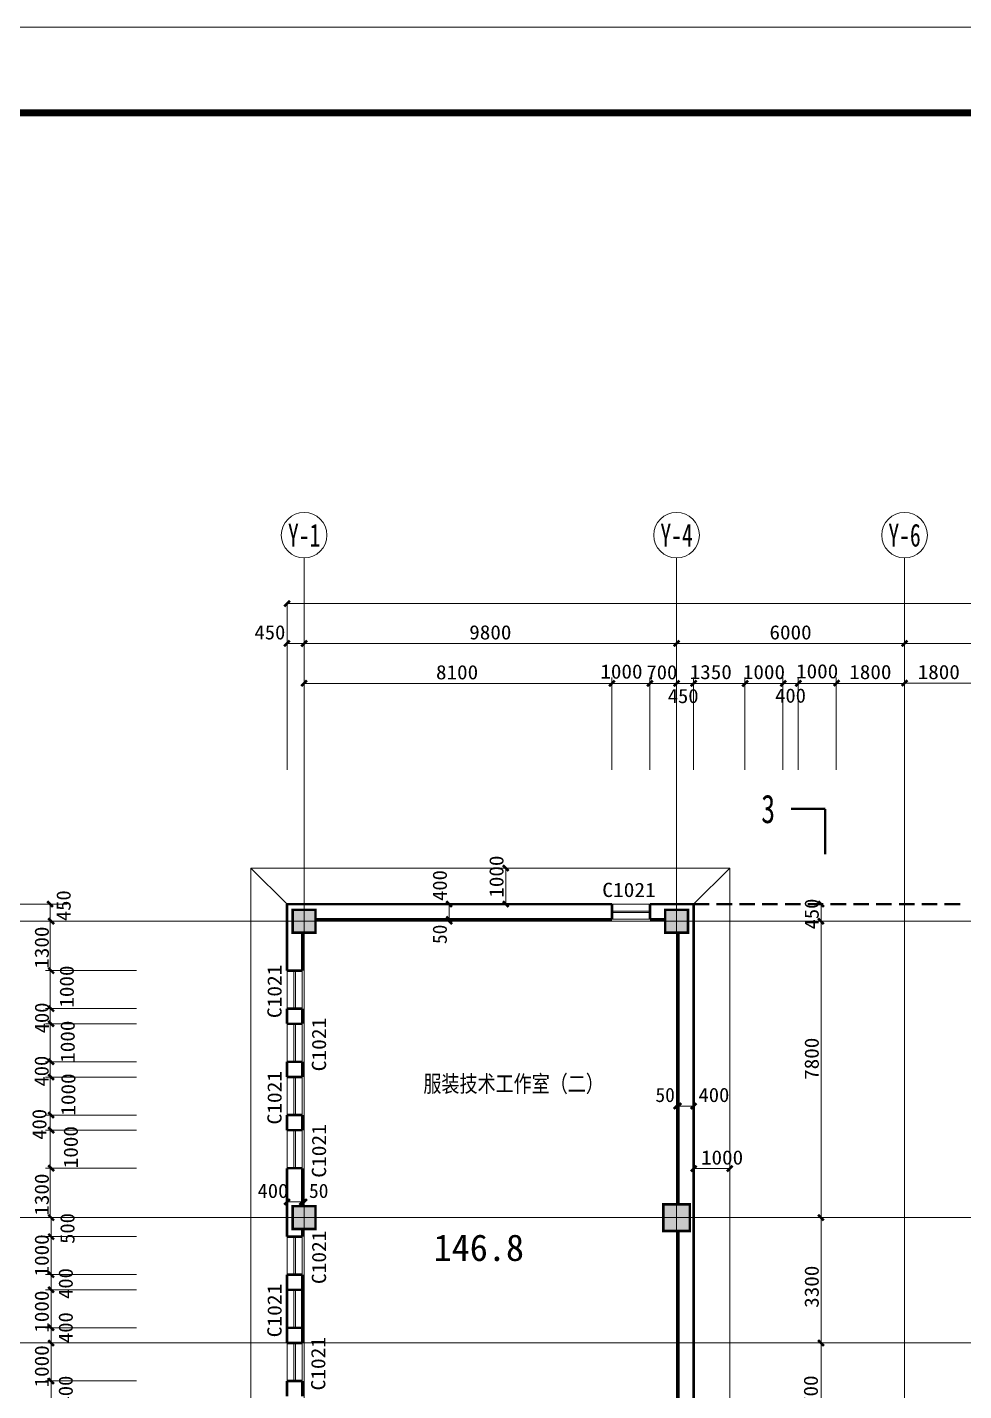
# Model space of a CAD drawing. Extents: x -307567 to 704339, y -10277 to 165507.
# Drawn here: x -264052 to -239410, y 129624 to 165506 of the extents above; entities that cross this region are included whole.
import ezdxf
from ezdxf.enums import TextEntityAlignment as Align

# ---------------------------------------------------------------- set-up
doc = ezdxf.new("R2010")
doc.units = 0
doc.header["$MEASUREMENT"] = 0
doc.layers.add('AXIS', color=7, linetype='CONTINUOUS', lineweight=5)
doc.layers.add('我的', color=255, linetype='CONTINUOUS', lineweight=0)
doc.layers.add('中文', color=4, linetype='CONTINUOUS')
doc.styles.get("Standard").update_dxf_attribs({"font": 'txt', "height": 3})

msp = doc.modelspace()

# ---------------------------------------------------------------- linework, layer by layer
at = {"layer": 'AXIS'}
msp.add_lwpolyline([(-177306.93977, 165506.4863), (-307567.04743, 165506.4863), (-307567.04743, -10277.04998), (-177306.93977, -10277.04998)], close=True, dxfattribs=at)
at = {"layer": 'AXIS', "const_width": 180.29081}
msp.add_lwpolyline([(-179560.57485, 163252.85122), (-305313.41235, 163252.85122), (-305313.41235, -8023.4149), (-179560.57485, -8023.4149)], close=True, dxfattribs=at)
at = {"layer": '我的', "color": 0}
for p, q in [((-256767.1454, 151540.4753), (-256767.1454, 148240.4918)), ((-246967.19745, 151540.4753), (-246967.19745, 148240.4918)), ((-240967.22288, 151540.4753), (-240967.22288, 148240.4918)), ((-257217.14315, 150340.47214), (-257217.14315, 145967.87132)), ((-257217.14315, 150340.47214), (-202667.41285, 150340.47214)), ((-257217.14315, 149290.47739), (-256767.1454, 149290.47739)), ((-256767.1454, 149440.47664), (-256767.1454, 146934.65421)), ((-256767.1454, 149290.47739), (-246967.19745, 149290.47739)), ((-246967.19745, 149290.47739), (-240967.22288, 149290.47739)), ((-240967.22288, 149290.47739), (-234967.25288, 149290.47739)), ((-256767.1454, 146527.83251), (-256767.1454, 148390.48189)), ((-256767.1454, 148240.4918), (-256767.1454, 95170.08149)), ((-256767.1454, 148240.48264), (-240967.22288, 148240.48264)), ((-256767.1454, 148240.48264), (-240967.22288, 148240.48264)), ((-248667.1859, 145967.87132), (-248667.1859, 148390.48189)), ((-248667.1859, 148240.48264), (-247667.19243, 148240.48264)), ((-247717.18913, 148240.48264), (-246967.19745, 148240.48264)), ((-247667.19243, 145967.87132), (-247667.19243, 148390.48189)), ((-246967.19745, 146505.86912), (-246967.19745, 148396.08489)), ((-246967.19745, 146527.83251), (-246967.19745, 148390.48189)), ((-246967.19745, 148240.4918), (-246967.19745, 95170.08149)), ((-246517.1997, 145967.87132), (-246517.1997, 148390.48189)), ((-245167.20188, 145967.87132), (-245167.20188, 148396.08489)), ((-244167.2084, 145967.87132), (-244167.2084, 148396.08489)), ((-243767.20735, 145967.87132), (-243767.20735, 148396.08489)), ((-242767.21388, 145967.87132), (-242767.21388, 148396.08489)), ((-240967.22288, 146505.86912), (-240967.22288, 148396.08489)), ((-240967.22288, 148246.08564), (-239167.23188, 148246.08564)), ((-240967.22288, 148240.4918), (-240967.22288, 95170.08149)), ((-258167.13993, 143379.95396), (-245567.19835, 143379.95396)), ((-258167.13993, 143379.95396), (-257217.14315, 142429.95261)), ((-258167.13993, 106730.14027), (-258167.13993, 143379.95396)), ((-251610.47715, 143379.95396), (-250428.15732, 143379.95396)), ((-251460.4779, 142429.96177), (-251460.4779, 143379.95396)), ((-246517.1997, 142429.95261), (-245567.19835, 143379.95396)), ((-245567.19835, 124630.04771), (-245567.19835, 143379.95396)), ((-263000.49131, 142429.95261), (-266000.47631, 142429.95261)), ((-263450.38835, 134179.99386), (-263450.38835, 142429.95261)), ((-253100.82462, 142429.95261), (-252293.47545, 142429.95261)), ((-252950.82537, 142029.95156), (-252950.82537, 142429.95261)), ((-251610.47715, 142429.96177), (-250428.15274, 142429.96177)), ((-248667.1859, 142429.96177), (-247667.19243, 142429.96177)), ((-248667.1859, 142248.70657), (-247667.19243, 142248.70657)), ((-248667.1859, 142211.20676), (-247667.19243, 142211.20676)), ((-243165.25571, 125630.04577), (-243165.25571, 142429.96177)), ((-266750.37185, 141979.95486), (-263450.38835, 141979.95486)), ((-260732.61325, 141979.95486), (-263575.17868, 141979.95486)), ((-189560.05651, 141979.96402), (-263450.38835, 141979.95486)), ((-253100.82462, 142029.95156), (-252293.47545, 142029.95156)), ((-253100.82462, 141979.96402), (-252293.47545, 141979.96402)), ((-252950.82537, 141979.96402), (-252950.82537, 142029.95156)), ((-248667.1859, 142029.96071), (-247667.19243, 142029.96071)), ((-261176.86609, 140679.95831), (-263575.17868, 140679.95831)), ((-257217.14315, 139679.96941), (-257217.14315, 140679.96746)), ((-257035.89253, 139679.96941), (-257035.89253, 140679.96746)), ((-256998.39272, 139679.96941), (-256998.39272, 140679.96746)), ((-256817.14668, 139679.96941), (-256817.14668, 140679.96746)), ((-261176.86609, 139679.96026), (-263575.17868, 139679.96026)), ((-261176.86609, 139279.96836), (-263575.17868, 139279.96836)), ((-257217.14315, 138279.97946), (-257217.14315, 139279.97752)), ((-257035.89253, 138279.97946), (-257035.89253, 139279.97752)), ((-256998.39272, 138279.97946), (-256998.39272, 139279.97752)), ((-256817.14668, 138279.97946), (-256817.14668, 139279.97752)), ((-261176.86609, 138279.97031), (-263575.17868, 138279.97031)), ((-261176.86609, 137879.96926), (-263575.17868, 137879.96926)), ((-257217.14315, 136879.98952), (-257217.14315, 137879.97841)), ((-257035.89253, 136879.98952), (-257035.89253, 137879.97841)), ((-256998.39272, 136879.98952), (-256998.39272, 137879.97841)), ((-256817.14668, 136879.98952), (-256817.14668, 137879.97841)), ((-246967.19745, 137266.41337), (-246967.19745, 136117.24003)), ((-246967.19745, 137116.41412), (-246917.1916, 137116.41412)), ((-246917.1916, 137266.41337), (-246917.1916, 136117.24003)), ((-246917.1916, 137116.41412), (-246517.1997, 137116.41412)), ((-246517.1997, 137266.41337), (-246517.1997, 136117.24003)), ((-261176.86609, 136879.98036), (-263575.17868, 136879.98036)), ((-261176.86609, 136479.97931), (-263575.17868, 136479.97931)), ((-257217.14315, 135479.99041), (-257217.14315, 136479.98846)), ((-257035.89253, 135479.99041), (-257035.89253, 136479.98846)), ((-256998.39272, 135479.99041), (-256998.39272, 136479.98846)), ((-256817.14668, 135479.99041), (-256817.14668, 136479.98846)), ((-261176.86609, 135479.98126), (-263575.17868, 135479.98126)), ((-246517.1997, 135620.56893), (-246517.1997, 134943.87859)), ((-246517.1997, 135470.56968), (-245567.19835, 135470.56968)), ((-245567.19835, 135620.56893), (-245567.19835, 134943.87859)), ((-257217.14315, 134742.17977), (-257217.14315, 134180.00302)), ((-257217.14315, 134592.18052), (-256817.14668, 134592.18052)), ((-256817.14668, 134742.17977), (-256817.14668, 134480.00152)), ((-256817.14668, 134592.18052), (-256767.1454, 134592.18052)), ((-256767.1454, 134742.17977), (-256767.1454, 134180.00302)), ((-266750.37185, 134179.99386), (-263450.38835, 134179.99386)), ((-260732.61325, 134179.99386), (-263575.17868, 134179.99386)), ((-189560.05651, 134180.00302), (-263450.38835, 134179.99386)), ((-263425.17943, 133679.99026), (-263425.17943, 134179.99386)), ((-261176.86609, 133679.99026), (-263575.17868, 133679.99026)), ((-263425.17943, 127180.02581), (-263425.17943, 133679.99026)), ((-257217.14315, 132680.01052), (-257217.14315, 133679.99941)), ((-257035.89253, 132680.01052), (-257035.89253, 133679.99941)), ((-256998.39272, 132680.01052), (-256998.39272, 133679.99941)), ((-256817.14668, 132680.01052), (-256817.14668, 133679.99941)), ((-261176.86609, 132680.00136), (-263575.17868, 132680.00136)), ((-261176.86609, 132280.00031), (-263575.17868, 132280.00031)), ((-257217.14315, 131280.01141), (-257217.14315, 132280.00946)), ((-257035.89253, 131280.01141), (-257035.89253, 132280.00946)), ((-256998.39272, 131280.01141), (-256998.39272, 132280.00946)), ((-256817.14668, 131280.01141), (-256817.14668, 132280.00946)), ((-261176.86609, 131280.00226), (-263575.17868, 131280.00226)), ((-266750.37185, 130880.01036), (-263450.38835, 130880.01036)), ((-260732.61325, 130880.01036), (-263575.17868, 130880.01036)), ((-189560.05651, 130880.01952), (-263450.38835, 130880.01036)), ((-257217.14315, 129880.02146), (-257217.14315, 130880.01952)), ((-257035.89253, 129880.02146), (-257035.89253, 130880.01952)), ((-256998.39272, 129880.02146), (-256998.39272, 130880.01952)), ((-256817.14668, 129880.02146), (-256817.14668, 130880.01952)), ((-261176.86609, 129880.01231), (-263575.17868, 129880.01231))]:
    msp.add_line(p, q, dxfattribs=at)
at = {"layer": '我的', "color": 0, "const_width": 67.49966}
for points in [[(-257292.14278, 150265.47252), (-257142.14353, 150415.47177)], [(-257292.14278, 149215.47777), (-257142.14353, 149365.47702)], [(-256842.14503, 149215.47777), (-256692.14578, 149365.47702)], [(-256842.14503, 149215.47777), (-256692.14578, 149365.47702)], [(-247042.19708, 149215.47777), (-246892.19783, 149365.47702)], [(-241042.2225, 149215.47777), (-240892.22325, 149365.47702)], [(-256842.14503, 148165.48302), (-256692.14578, 148315.48227)], [(-248742.18553, 148165.48302), (-248592.18628, 148315.48227)], [(-247742.19205, 148165.48302), (-247592.1928, 148315.48227)], [(-247042.19708, 148165.48302), (-246892.19783, 148315.48227)], [(-246592.19933, 148165.48302), (-246442.20008, 148315.48227)], [(-245237.20275, 148162.42517), (-245087.2035, 148312.42442)], [(-244235.14019, 148164.01818), (-244085.14094, 148314.01743)], [(-243835.13914, 148164.01818), (-243685.13989, 148314.01743)], [(-242832.21599, 148171.08602), (-242682.21674, 148321.08527)], [(-241042.2225, 148171.08602), (-240892.22325, 148321.08527)], [(-243056.33139, 144937.05678), (-243956.32689, 144937.05678)], [(-243056.33139, 144937.05678), (-243056.33139, 143737.06277)], [(-251535.47753, 143454.95359), (-251385.47828, 143304.95434)], [(-263525.48411, 142504.95224), (-263375.48486, 142354.95299)], [(-257217.14315, 142429.95261), (-248667.1859, 142429.96177)], [(-257217.14315, 142429.96177), (-257217.14315, 140679.96746)], [(-253025.825, 142504.95224), (-252875.82575, 142354.95299)], [(-251535.47753, 142504.96139), (-251385.47828, 142354.96214)], [(-248667.1859, 142029.96071), (-248667.1859, 142429.96177)], [(-246517.1997, 142429.95261), (-247667.19243, 142429.96177)], [(-247667.19243, 142029.96071), (-247667.19243, 142429.96177)], [(-246517.1997, 134180.00302), (-246517.1997, 142429.96177)], [(-246517.1997, 142429.95261), (-246517.1997, 142429.95261)], [(-246517.1997, 142429.95261), (-246103.20031, 142429.95261)], [(-245917.2027, 142429.95261), (-245503.20331, 142429.95261)], [(-245317.20113, 142429.95261), (-244903.20631, 142429.95261)], [(-244717.20413, 142429.95261), (-244303.20931, 142429.95261)], [(-244117.20713, 142429.95261), (-243703.21231, 142429.95261)], [(-243517.21013, 142429.95261), (-243103.21531, 142429.95261)], [(-243240.25533, 142504.96139), (-243090.25608, 142354.96214)], [(-242917.21313, 142429.95261), (-242503.21831, 142429.95261)], [(-242317.21613, 142429.95261), (-241903.22131, 142429.95261)], [(-241717.21913, 142429.95261), (-241303.22431, 142429.95261)], [(-241117.22213, 142429.95261), (-240703.22731, 142429.95261)], [(-240517.22513, 142429.95261), (-240103.23031, 142429.95261)], [(-239917.22813, 142429.95261), (-239503.23331, 142429.95261)], [(-257067.1439, 142279.96252), (-257067.1439, 141679.96552), (-256467.1469, 141679.96552), (-256467.1469, 142279.96252), (-257067.1439, 142279.96252), (-257067.1439, 141679.96552)], [(-253025.825, 142104.95118), (-252875.82575, 141954.95193)], [(-247267.19138, 142279.96252), (-247267.19138, 141679.96552), (-246667.19895, 141679.96552), (-246667.19895, 142279.96252), (-247267.19138, 142279.96252), (-247267.19138, 141679.96552)], [(-263500.17906, 142054.95449), (-263350.17981, 141904.95524)], [(-256467.1469, 142029.95156), (-248667.1859, 142029.96071)], [(-253025.825, 142054.96364), (-252875.82575, 141904.96439)], [(-247267.19138, 142029.95156), (-247667.19243, 142029.96071)], [(-243240.25533, 142054.96364), (-243090.25608, 141904.96439)], [(-256817.14668, 141679.96552), (-256817.14668, 140679.96746)], [(-246917.1916, 134529.99821), (-246917.1916, 141679.96552)], [(-263500.17906, 140754.95793), (-263350.17981, 140604.95868)], [(-256817.14668, 140679.96746), (-257217.14315, 140679.96746)], [(-263500.17906, 139754.95988), (-263350.17981, 139604.96063)], [(-257217.14315, 139279.97752), (-257217.14315, 139679.96941)], [(-256817.14668, 139679.96941), (-257217.14315, 139679.96941)], [(-256817.14668, 139279.97752), (-256817.14668, 139679.96941)], [(-263500.17906, 139354.96799), (-263350.17981, 139204.96874)], [(-256817.14668, 139279.97752), (-257217.14315, 139279.97752)], [(-263500.17906, 138354.96993), (-263350.17981, 138204.97068)], [(-257217.14315, 137879.97841), (-257217.14315, 138279.97946)], [(-256817.14668, 138279.97946), (-257217.14315, 138279.97946)], [(-256817.14668, 137879.97841), (-256817.14668, 138279.97946)], [(-263500.17906, 137954.96888), (-263350.17981, 137804.96963)], [(-256817.14668, 137879.97841), (-257217.14315, 137879.97841)], [(-247042.19708, 137041.41449), (-246892.19783, 137191.41374)], [(-246992.19123, 137041.41449), (-246842.19198, 137191.41374)], [(-246592.19933, 137041.41449), (-246442.20008, 137191.41374)], [(-263500.17906, 136954.97999), (-263350.17981, 136804.98074)], [(-257217.14315, 136479.98846), (-257217.14315, 136879.98952)], [(-256817.14668, 136879.98952), (-257217.14315, 136879.98952)], [(-256817.14668, 136479.98846), (-256817.14668, 136879.98952)], [(-263500.17906, 136554.97893), (-263350.17981, 136404.97968)], [(-256817.14668, 136479.98846), (-257217.14315, 136479.98846)], [(-263500.17906, 135554.98088), (-263350.17981, 135404.98163)], [(-257217.14315, 134180.00302), (-257217.14315, 135479.99041)], [(-256817.14668, 135479.99041), (-257217.14315, 135479.99041)], [(-256817.14668, 134480.00152), (-256817.14668, 135479.99041)], [(-246592.19933, 135395.57006), (-246442.20008, 135545.56931)], [(-245642.19798, 135395.57006), (-245492.19873, 135545.56931)], [(-257292.14278, 134517.1809), (-257142.14353, 134667.18015)], [(-256892.1463, 134517.1809), (-256742.14705, 134667.18015)], [(-256842.14503, 134517.1809), (-256692.14578, 134667.18015)], [(-247317.19265, 134529.99821), (-247317.19265, 133829.99866), (-246617.1931, 133829.99866), (-246617.1931, 134529.99821), (-247317.19265, 134529.99821), (-247317.19265, 133829.99866)], [(-263500.17906, 134254.99349), (-263350.17981, 134104.99424)], [(-257217.14315, 134180.00302), (-257217.14315, 133679.99941)], [(-257067.1439, 134480.00152), (-257067.1439, 133880.00452), (-256467.1469, 133880.00452), (-256467.1469, 134480.00152), (-257067.1439, 134480.00152), (-257067.1439, 133880.00452)], [(-246517.1997, 130880.01952), (-246517.1997, 134180.00302)], [(-243240.25533, 134255.00264), (-243090.25608, 134105.00339)], [(-256817.14668, 133880.00452), (-256817.14668, 133679.99941)], [(-246917.1916, 130880.01952), (-246917.1916, 133829.99866)], [(-263500.17906, 133754.98988), (-263350.17981, 133604.99063)], [(-256817.14668, 133679.99941), (-257217.14315, 133679.99941)], [(-263500.17906, 132755.00099), (-263350.17981, 132605.00174)], [(-257217.14315, 130880.01952), (-257217.14315, 132680.01052)], [(-257217.14315, 132280.00946), (-257217.14315, 132680.01052)], [(-256817.14668, 132680.01052), (-257217.14315, 132680.01052)], [(-256817.14668, 130880.01952), (-256817.14668, 132680.01052)], [(-256817.14668, 132280.00946), (-256817.14668, 132680.01052)], [(-263500.17906, 132354.99993), (-263350.17981, 132205.00068)], [(-256817.14668, 132280.00946), (-257217.14315, 132280.00946)], [(-263500.17906, 131355.00188), (-263350.17981, 131205.00263)], [(-263500.17906, 130955.00999), (-263350.17981, 130805.01074)], [(-257217.14315, 130880.01952), (-257217.14315, 131280.01141)], [(-256817.14668, 131280.01141), (-257217.14315, 131280.01141)], [(-256817.14668, 130880.01952), (-256817.14668, 131280.01141)], [(-243240.25533, 130955.01914), (-243090.25608, 130805.01989)], [(-256817.14668, 130880.01952), (-257217.14315, 130880.01952)], [(-246917.1916, 127530.03016), (-246917.1916, 130880.01952)], [(-246517.1997, 127180.03496), (-246517.1997, 130880.01952)], [(-263500.17906, 129955.01193), (-263350.17981, 129805.01268)], [(-257217.14315, 129480.02041), (-257217.14315, 129880.02146)], [(-256817.14668, 129880.02146), (-257217.14315, 129880.02146)], [(-256817.14668, 129480.02041), (-256817.14668, 129880.02146)]]:
    msp.add_lwpolyline(points, dxfattribs=at)
at = {"layer": '我的', "color": 0}
for centre in [(-256767.1454, 152140.4723), (-246967.19745, 152140.4723), (-240967.22288, 152140.4723)]:
    msp.add_circle(centre, 599.997, dxfattribs=at)
for points in [[(-257067.1439, 142279.96252), (-256467.1469, 142279.96252), (-257067.1439, 141679.96552), (-256467.1469, 141679.96552)], [(-247267.19138, 142279.96252), (-246667.19895, 142279.96252), (-247267.19138, 141679.96552), (-246667.19895, 141679.96552)], [(-257067.1439, 134480.00152), (-256467.1469, 134480.00152), (-257067.1439, 133880.00452), (-256467.1469, 133880.00452)], [(-247317.19265, 134529.99821), (-246617.1931, 134529.99821), (-247317.19265, 133829.99866), (-246617.1931, 133829.99866)]]:
    msp.add_solid(points, dxfattribs=at)

# ---------------------------------------------------------------- texts
at = {"layer": '中文', "attachment_point": 1}
for s, insert, char_height, width in [('{\\Ftxt,stf:宋体|c134;\\C0;服装技术工作室（二）}', (-253628.67688, 137935.6456), 500, 4705.51977), ('146.8', (-253361.00386, 133738.69289), 700, 3535.7967837)]:
    msp.add_mtext(s, dxfattribs=dict(at, insert=insert, char_height=char_height, width=width))
at = {"layer": '我的', "color": 0}
for s, height, width, p, p2 in [('Y-1', 599.997, 0.607498, (-257192.39199, 151840.4738), (-256341.89881, 151840.4738)), ('Y-4', 599.997, 0.531564, (-247392.44405, 151840.4738), (-246541.94628, 151840.4738)), ('Y-6', 599.997, 0.531561, (-241392.46947, 151840.4738), (-240541.97628, 151840.4738)), ('450', 374.998125, 0.864001, (-258072.14071, 149395.4787), (-257262.14339, 149395.4787)), ('9800', 374.998125, 0.887999, (-252422.16591, 149395.4787), (-251312.17237, 149395.4787)), ('6000', 374.998125, 0.934736, (-244522.20693, 149395.4787), (-243412.2134, 149395.4787)), ('8100', 374.998125, 0.986666, (-253297.16306, 148345.48395), (-252187.16952, 148345.48395)), ('1000', 374.998125, 1.044707, (-248972.277, 148364.23385), (-247862.28117, 148364.23385)), ('700', 374.998125, 0.925713, (-247758.19081, 148345.48395), (-246948.19578, 148345.48395)), ('1350', 374.998125, 0.934736, (-246622.19643, 148351.08695), (-245512.2029, 148351.08695)), ('1000', 374.998125, 1.044705, (-245222.20191, 148351.08695), (-244112.20837, 148351.08695)), ('1000', 374.998125, 1.044709, (-243822.21196, 148371.08196), (-242712.21385, 148371.08196)), ('1800', 374.998125, 0.986666, (-242422.21743, 148351.08695), (-241312.2239, 148351.08695)), ('1800', 374.998125, 0.986666, (-240622.22643, 148351.08695), (-239512.2329, 148351.08695)), ('450', 374.998125, 0.863999, (-247198.193, 147719.98964), (-246388.19797, 147719.98964)), ('400', 374.998125, 0.925713, (-244372.20768, 147731.08577), (-243562.21265, 147731.08577)), ('3', 749.99625, 0.735004, (-244740.07388, 144562.05865), (-244372.57389, 144562.05865)), ('C1021', 374.998125, 0.980871, (-248922.18417, 142617.46083), (-247512.18985, 142617.46083)), ('50', 374.998125, 0.906665, (-247522.19193, 137221.41542), (-247012.1954, 137221.41542)), ('400', 374.998125, 0.925713, (-246388.19797, 137221.41542), (-245578.20293, 137221.41542)), ('1000', 374.998125, 1.044709, (-246324.19835, 135575.57099), (-245214.20024, 135575.57099)), ('400', 374.998125, 0.925713, (-257992.38037, 134697.18183), (-257182.38533, 134697.18183)), ('50', 374.998125, 0.906669, (-256638.14596, 134697.18183), (-256128.14713, 134697.18183))]:
    msp.add_text(s, height=height, dxfattribs=dict(at, width=width)).set_placement(p, p2, align=Align.FIT)
for s, width, p, p2 in [('1000', 1.044709, (-251520.47669, 142598.95811), (-251520.47669, 143708.95623)), ('400', 0.925708, (-253010.82416, 142513.95183), (-253010.82416, 143323.94228)), ('450', 0.863994, (-262910.77008, 141984.01978), (-262910.77008, 142794.01024)), ('450', 0.864004, (-243225.25449, 141765.27393), (-243225.25449, 142575.27354)), ('1300', 0.98667, (-263485.17822, 140729.95501), (-263485.17822, 141839.95312)), ('50', 0.906657, (-253010.82416, 141379.96702), (-253010.82416, 141889.95897)), ('1000', 1.044701, (-262827.18285, 139704.67022), (-262827.18285, 140814.65917)), ('C1021', 0.980866, (-257359.64427, 139429.97677), (-257359.64427, 140839.96422)), ('400', 0.925718, (-263483.1778, 139029.96656), (-263483.1778, 139839.96617)), ('1000', 1.044701, (-262804.61522, 138254.473), (-262804.61522, 139364.46196)), ('C1021', 0.980872, (-256189.64737, 138029.97766), (-256189.64737, 139439.97428)), ('7800', 0.888003, (-243225.25449, 137804.97879), (-243225.25449, 138914.9769)), ('400', 0.925708, (-263489.17448, 137629.97661), (-263489.17448, 138439.96707)), ('1000', 1.044701, (-262787.68262, 136864.26084), (-262787.68262, 137974.24979)), ('C1021', 0.980872, (-257359.64427, 136629.98771), (-257359.64427, 138039.98433)), ('400', 0.925718, (-263548.17534, 136229.97751), (-263548.17534, 137039.97712)), ('1000', 1.044709, (-262721.18363, 135478.69953), (-262721.18363, 136588.69764)), ('C1021', 0.980866, (-256189.64737, 135229.99777), (-256189.64737, 136639.98522)), ('1300', 0.98667, (-263485.17822, 134229.99056), (-263485.17822, 135339.98867)), ('500', 0.925718, (-262810.30977, 133488.9939), (-262810.30977, 134298.99351)), ('1000', 1.044709, (-263485.17822, 132629.99551), (-263485.17822, 133739.99362)), ('C1021', 0.980872, (-256189.64737, 132430.00871), (-256189.64737, 133840.00533)), ('400', 0.925708, (-262855.17954, 132040.00517), (-262855.17954, 132849.99563)), ('3300', 0.888003, (-243225.25449, 131805.00879), (-243225.25449, 132915.0069)), ('C1021', 0.980866, (-257359.64427, 131030.01877), (-257359.64427, 132440.00622)), ('1000', 1.044709, (-263485.17822, 131150.00718), (-263485.17822, 132260.00529)), ('400', 0.925708, (-262855.17954, 130880.01036), (-262855.17954, 131690.00082)), ('C1021', 0.980872, (-256209.64697, 129630.01966), (-256209.64697, 131040.01627)), ('1000', 1.044701, (-263485.17822, 129710.01804), (-263485.17822, 130820.007)), ('400', 0.925718, (-262855.17954, 129210.01444), (-262855.17954, 130020.01405)), ('3700', 0.887996, (-243248.10136, 128916.23234), (-243248.10136, 130026.2213))]:
    msp.add_text(s, height=374.998125, rotation=90, dxfattribs=dict(at, width=width)).set_placement(p, p2, align=Align.FIT)

doc.saveas('drawing.dxf')
